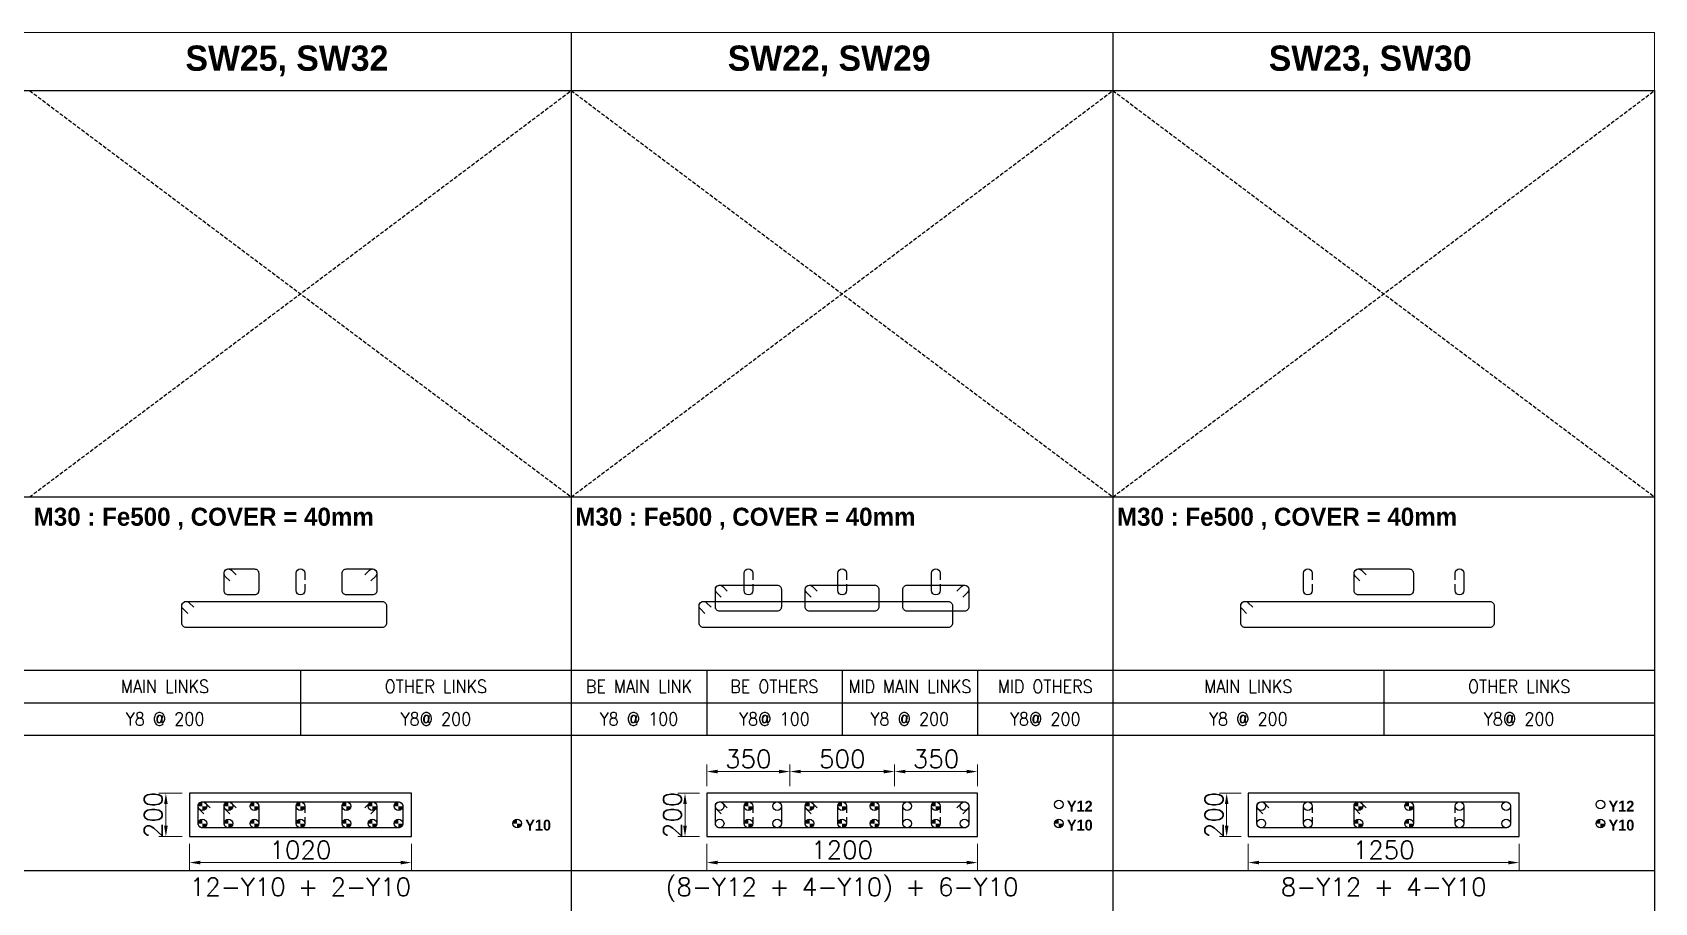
# Model space of a CAD drawing. Header units: millimetres. Extents: x -28707963 to -28231469, y 696001 to 896471.
# Drawn here: x -28267997 to -28245536, y 874679 to 886726 of the extents above; entities that cross this region are included whole.
import ezdxf
from ezdxf.enums import TextEntityAlignment as Align

# ---------------------------------------------------------------- set-up
doc = ezdxf.new("R2010")
doc.units = ezdxf.units.MM
doc.header["$MEASUREMENT"] = 0
doc.header["$PDMODE"] = 34
doc.header["$PDSIZE"] = -8
doc.linetypes.add('DASHED2', pattern=[0.375, 0.25, -0.125])
doc.layers.get('0').update_dxf_attribs({"lineweight": 5})
for name, color, linetype in [('04 NORMAL TEXT.', 4, 'Continuous'), ('09 COL TEXT-SCH', 2, 'Continuous'), ('14 REINF', 6, 'Continuous'), ('22 TABLE FRAME', 5, 'Continuous'), ('23 STIRRUPS', 5, 'Continuous'), ('HT', 8, 'Continuous'), ('SUB TITLE', 3, 'Continuous'), ('TEXT', 4, 'Continuous')]:
    doc.layers.add(name, color=color, linetype=linetype)
doc.layers.add('19 COLUMN', color=1, linetype='Continuous', lineweight=25)
doc.styles.add('adani bold', font='')
doc.styles.add('ROMANS', font='simplex.shx')
doc.styles.get('adani bold').set_extended_font_data('Adani Bold', bold=True)
doc.dimstyles.new('D 50', dxfattribs={"dimscale": 100, "dimtxt": 3, "dimasz": 1.5, "dimexe": 1, "dimexo": 1, "dimgap": 0.5, "dimtad": 1, "dimdec": 0, "dimdsep": 46, "dimtxsty": 'ROMANS', "dimcen": 2.5, "dimclrd": 5, "dimclre": 5, "dimclrt": 4, "dimadec": 0, "dimazin": 0, "dimtfac": 1, "dimtdec": 0, "dimtmove": 0, "dimatfit": 3, "dimfxl": 1, "dimlwd": 0, "dimlwe": 0, "dimarcsym": 0})

# ---------------------------------------------------------------- blocks, each defined once
blk = doc.blocks.new('*D869')
at = {"color": 5, "lineweight": 0, "transparency": 16777216}
for p, q in [((-28265824, 875493), (-28265824, 875133)), ((-28262749, 875493), (-28262749, 875133)), ((-28265674, 875233), (-28262899, 875233))]:
    blk.add_line(p, q, dxfattribs=at)
at = {"color": 5, "transparency": 16777216}
for points in [[(-28265674, 875258), (-28265674, 875208), (-28265824, 875233)], [(-28262899, 875208), (-28262899, 875258), (-28262749, 875233)]]:
    blk.add_solid(points, dxfattribs=at)
at = {"layer": 'Defpoints', "color": 0, "transparency": 16777216}
for p in [(-28265824, 875593), (-28262749, 875593), (-28262749, 875233)]:
    blk.add_point(p, dxfattribs=at)
at = {"color": 4, "transparency": 16777216, "insert": (-28264286, 875408), "char_height": 250, "attachment_point": 5, "style": 'ROMANS'}
blk.add_mtext('{\\Fsimplex.shx|c1;1020}', dxfattribs=at)
blk = doc.blocks.new('*D878')
at = {"color": 5, "lineweight": 0, "transparency": 16777216}
for p, q in [((-28251161, 875493), (-28251161, 875133)), ((-28247411, 875493), (-28247411, 875133)), ((-28251011, 875233), (-28247561, 875233))]:
    blk.add_line(p, q, dxfattribs=at)
at = {"color": 5, "transparency": 16777216}
for points in [[(-28251011, 875258), (-28251011, 875208), (-28251161, 875233)], [(-28247561, 875208), (-28247561, 875258), (-28247411, 875233)]]:
    blk.add_solid(points, dxfattribs=at)
at = {"layer": 'Defpoints', "color": 0, "transparency": 16777216}
for p in [(-28251161, 875593), (-28247411, 875593), (-28247411, 875233)]:
    blk.add_point(p, dxfattribs=at)
at = {"color": 4, "transparency": 16777216, "insert": (-28249286, 875408), "char_height": 250, "attachment_point": 5, "style": 'ROMANS'}
blk.add_mtext('1250', dxfattribs=at)
blk = doc.blocks.new('*D879')
at = {"color": 5, "lineweight": 0, "transparency": 16777216}
for p, q in [((-28251261, 876193), (-28251561, 876193)), ((-28251461, 875743), (-28251461, 876043)), ((-28251261, 875593), (-28251561, 875593))]:
    blk.add_line(p, q, dxfattribs=at)
at = {"color": 5, "transparency": 16777216}
for points in [[(-28251436, 876043), (-28251486, 876043), (-28251461, 876193)], [(-28251486, 875743), (-28251436, 875743), (-28251461, 875593)]]:
    blk.add_solid(points, dxfattribs=at)
at = {"layer": 'Defpoints', "color": 0, "transparency": 16777216}
for p in [(-28251461, 876193), (-28251161, 876193), (-28251161, 875593)]:
    blk.add_point(p, dxfattribs=at)
at = {"color": 4, "transparency": 16777216, "insert": (-28251636, 875893), "char_height": 250, "attachment_point": 5, "rotation": 90, "style": 'ROMANS'}
blk.add_mtext('200', dxfattribs=at)
blk = doc.blocks.new('*D883')
at = {"color": 5, "lineweight": 0, "transparency": 16777216}
for p, q in [((-28265924, 876193), (-28266249, 876193)), ((-28266149, 875743), (-28266149, 876043)), ((-28265924, 875593), (-28266249, 875593))]:
    blk.add_line(p, q, dxfattribs=at)
at = {"color": 5, "transparency": 16777216}
for points in [[(-28266124, 876043), (-28266174, 876043), (-28266149, 876193)], [(-28266174, 875743), (-28266124, 875743), (-28266149, 875593)]]:
    blk.add_solid(points, dxfattribs=at)
at = {"layer": 'Defpoints', "color": 0, "transparency": 16777216}
for p in [(-28266149, 876193), (-28265824, 876193), (-28265824, 875593)]:
    blk.add_point(p, dxfattribs=at)
at = {"color": 4, "transparency": 16777216, "insert": (-28266324, 875893), "char_height": 250, "attachment_point": 5, "rotation": 90, "style": 'ROMANS'}
blk.add_mtext('200', dxfattribs=at)
blk = doc.blocks.new('*D887')
at = {"color": 5, "lineweight": 0, "transparency": 16777216}
for p, q in [((-28258761, 876193), (-28259061, 876193)), ((-28258961, 875743), (-28258961, 876043)), ((-28258761, 875593), (-28259061, 875593))]:
    blk.add_line(p, q, dxfattribs=at)
at = {"color": 5, "transparency": 16777216}
for points in [[(-28258936, 876043), (-28258986, 876043), (-28258961, 876193)], [(-28258986, 875743), (-28258936, 875743), (-28258961, 875593)]]:
    blk.add_solid(points, dxfattribs=at)
at = {"layer": 'Defpoints', "color": 0, "transparency": 16777216}
for p in [(-28258961, 876193), (-28258661, 876193), (-28258661, 875593)]:
    blk.add_point(p, dxfattribs=at)
at = {"color": 4, "transparency": 16777216, "insert": (-28259136, 875893), "char_height": 250, "attachment_point": 5, "rotation": 90, "style": 'ROMANS'}
blk.add_mtext('200', dxfattribs=at)
blk = doc.blocks.new('*D896')
at = {"color": 5, "lineweight": 0, "transparency": 16777216}
for p, q in [((-28258661, 875493), (-28258661, 875133)), ((-28254911, 875493), (-28254911, 875133)), ((-28258511, 875233), (-28255061, 875233))]:
    blk.add_line(p, q, dxfattribs=at)
at = {"color": 5, "transparency": 16777216}
for points in [[(-28258511, 875258), (-28258511, 875208), (-28258661, 875233)], [(-28255061, 875208), (-28255061, 875258), (-28254911, 875233)]]:
    blk.add_solid(points, dxfattribs=at)
at = {"layer": 'Defpoints', "color": 0, "transparency": 16777216}
for p in [(-28258661, 875593), (-28254911, 875593), (-28254911, 875233)]:
    blk.add_point(p, dxfattribs=at)
at = {"color": 4, "transparency": 16777216, "insert": (-28256786, 875408), "char_height": 250, "attachment_point": 5, "style": 'ROMANS'}
blk.add_mtext('1200', dxfattribs=at)
blk = doc.blocks.new('*D897')
at = {"color": 5, "lineweight": 0, "transparency": 16777216}
for p, q in [((-28258661, 876293), (-28258661, 876593)), ((-28258511, 876493), (-28257658, 876493)), ((-28257508, 876293), (-28257508, 876593))]:
    blk.add_line(p, q, dxfattribs=at)
at = {"color": 5, "transparency": 16777216}
for points in [[(-28258511, 876518), (-28258511, 876468), (-28258661, 876493)], [(-28257658, 876468), (-28257658, 876518), (-28257508, 876493)]]:
    blk.add_solid(points, dxfattribs=at)
at = {"layer": 'Defpoints', "color": 0, "transparency": 16777216}
for p in [(-28257508, 876493), (-28258661, 876193), (-28257508, 876193)]:
    blk.add_point(p, dxfattribs=at)
at = {"color": 4, "transparency": 16777216, "insert": (-28258085, 876668), "char_height": 250, "attachment_point": 5, "style": 'ROMANS'}
blk.add_mtext('350', dxfattribs=at)
blk = doc.blocks.new('*D898')
at = {"color": 5, "lineweight": 0, "transparency": 16777216}
for p, q in [((-28257508, 876293), (-28257508, 876593)), ((-28257358, 876493), (-28256208, 876493)), ((-28256058, 876293), (-28256058, 876593))]:
    blk.add_line(p, q, dxfattribs=at)
at = {"color": 5, "transparency": 16777216}
for points in [[(-28257358, 876518), (-28257358, 876468), (-28257508, 876493)], [(-28256208, 876468), (-28256208, 876518), (-28256058, 876493)]]:
    blk.add_solid(points, dxfattribs=at)
at = {"layer": 'Defpoints', "color": 0, "transparency": 16777216}
for p in [(-28256058, 876493), (-28257508, 876193), (-28256058, 876193)]:
    blk.add_point(p, dxfattribs=at)
at = {"color": 4, "transparency": 16777216, "insert": (-28256783, 876668), "char_height": 250, "attachment_point": 5, "style": 'ROMANS'}
blk.add_mtext('500', dxfattribs=at)
blk = doc.blocks.new('*D899')
at = {"color": 5, "lineweight": 0, "transparency": 16777216}
for p, q in [((-28256058, 876293), (-28256058, 876593)), ((-28255908, 876493), (-28255061, 876493)), ((-28254911, 876293), (-28254911, 876593))]:
    blk.add_line(p, q, dxfattribs=at)
at = {"color": 5, "transparency": 16777216}
for points in [[(-28255908, 876518), (-28255908, 876468), (-28256058, 876493)], [(-28255061, 876468), (-28255061, 876518), (-28254911, 876493)]]:
    blk.add_solid(points, dxfattribs=at)
at = {"layer": 'Defpoints', "color": 0, "transparency": 16777216}
for p in [(-28254911, 876493), (-28256058, 876193), (-28254911, 876193)]:
    blk.add_point(p, dxfattribs=at)
at = {"color": 4, "transparency": 16777216, "insert": (-28255485, 876668), "char_height": 250, "attachment_point": 5, "style": 'ROMANS'}
blk.add_mtext('350', dxfattribs=at)

msp = doc.modelspace()

# ---------------------------------------------------------------- hatches: boundary and pattern name
at = {"layer": '14 REINF'}
h = msp.add_hatch(color=6, dxfattribs=at)
edge = h.paths.add_edge_path(flags=0)
edge.add_line((-28265703.6, 876013.4), (-28265643.6, 876013.4))
edge.add_line((-28265643.6, 876013.4), (-28265643.6, 876073.4))
edge.add_arc((-28265643.6, 876013.4), 60, 90, 180)
edge = h.paths.add_edge_path(flags=0)
edge.add_line((-28265583.6, 876013.4), (-28265643.6, 876013.4))
edge.add_line((-28265643.6, 876013.4), (-28265643.6, 875953.4))
edge.add_arc((-28265643.6, 876013.4), 60, 270, 360)
h = msp.add_hatch(color=6, dxfattribs=at)
edge = h.paths.add_edge_path(flags=0)
edge.add_line((-28265343.6, 876013.4), (-28265283.6, 876013.4))
edge.add_line((-28265283.6, 876013.4), (-28265283.6, 876073.4))
edge.add_arc((-28265283.6, 876013.4), 60, 90, 180)
edge = h.paths.add_edge_path(flags=0)
edge.add_line((-28265223.6, 876013.4), (-28265283.6, 876013.4))
edge.add_line((-28265283.6, 876013.4), (-28265283.6, 875953.4))
edge.add_arc((-28265283.6, 876013.4), 60, 270, 360)
h = msp.add_hatch(color=6, dxfattribs=at)
edge = h.paths.add_edge_path(flags=0)
edge.add_line((-28264983.6, 876013.4), (-28264923.6, 876013.4))
edge.add_line((-28264923.6, 876013.4), (-28264923.6, 876073.4))
edge.add_arc((-28264923.6, 876013.4), 60, 90, 180)
edge = h.paths.add_edge_path(flags=0)
edge.add_line((-28264863.6, 876013.4), (-28264923.6, 876013.4))
edge.add_line((-28264923.6, 876013.4), (-28264923.6, 875953.4))
edge.add_arc((-28264923.6, 876013.4), 60, 270, 360)
h = msp.add_hatch(color=6, dxfattribs=at)
edge = h.paths.add_edge_path(flags=0)
edge.add_line((-28264346.1, 876013.4), (-28264286.1, 876013.4))
edge.add_line((-28264286.1, 876013.4), (-28264286.1, 876073.4))
edge.add_arc((-28264286.1, 876013.4), 60, 90, 180)
edge = h.paths.add_edge_path(flags=0)
edge.add_line((-28264226.1, 876013.4), (-28264286.1, 876013.4))
edge.add_line((-28264286.1, 876013.4), (-28264286.1, 875953.4))
edge.add_arc((-28264286.1, 876013.4), 60, 270, 360)
h = msp.add_hatch(color=6, dxfattribs=at)
edge = h.paths.add_edge_path(flags=0)
edge.add_line((-28263708.6, 876013.4), (-28263648.6, 876013.4))
edge.add_line((-28263648.6, 876013.4), (-28263648.6, 876073.4))
edge.add_arc((-28263648.6, 876013.4), 60, 90, 180)
edge = h.paths.add_edge_path(flags=0)
edge.add_line((-28263588.6, 876013.4), (-28263648.6, 876013.4))
edge.add_line((-28263648.6, 876013.4), (-28263648.6, 875953.4))
edge.add_arc((-28263648.6, 876013.4), 60, 270, 360)
h = msp.add_hatch(color=6, dxfattribs=at)
edge = h.paths.add_edge_path(flags=0)
edge.add_line((-28263348.6, 876013.4), (-28263288.6, 876013.4))
edge.add_line((-28263288.6, 876013.4), (-28263288.6, 876073.4))
edge.add_arc((-28263288.6, 876013.4), 60, 90, 180)
edge = h.paths.add_edge_path(flags=0)
edge.add_line((-28263228.6, 876013.4), (-28263288.6, 876013.4))
edge.add_line((-28263288.6, 876013.4), (-28263288.6, 875953.4))
edge.add_arc((-28263288.6, 876013.4), 60, 270, 360)
h = msp.add_hatch(color=6, dxfattribs=at)
edge = h.paths.add_edge_path(flags=0)
edge.add_line((-28262988.6, 876013.4), (-28262928.6, 876013.4))
edge.add_line((-28262928.6, 876013.4), (-28262928.6, 876073.4))
edge.add_arc((-28262928.6, 876013.4), 60, 90, 180)
edge = h.paths.add_edge_path(flags=0)
edge.add_line((-28262868.6, 876013.4), (-28262928.6, 876013.4))
edge.add_line((-28262928.6, 876013.4), (-28262928.6, 875953.4))
edge.add_arc((-28262928.6, 876013.4), 60, 270, 360)
h = msp.add_hatch(color=6, dxfattribs=at)
edge = h.paths.add_edge_path(flags=0)
edge.add_line((-28258143.6, 876013.4), (-28258083.6, 876013.4))
edge.add_line((-28258083.6, 876013.4), (-28258083.6, 876073.4))
edge.add_arc((-28258083.6, 876013.4), 60, 90, 180)
edge = h.paths.add_edge_path(flags=0)
edge.add_line((-28258023.6, 876013.4), (-28258083.6, 876013.4))
edge.add_line((-28258083.6, 876013.4), (-28258083.6, 875953.4))
edge.add_arc((-28258083.6, 876013.4), 60, 270, 360)
h = msp.add_hatch(color=6, dxfattribs=at)
edge = h.paths.add_edge_path(flags=0)
edge.add_line((-28257296.1, 876013.4), (-28257236.1, 876013.4))
edge.add_line((-28257236.1, 876013.4), (-28257236.1, 876073.4))
edge.add_arc((-28257236.1, 876013.4), 60, 90, 180)
edge = h.paths.add_edge_path(flags=0)
edge.add_line((-28257176.1, 876013.4), (-28257236.1, 876013.4))
edge.add_line((-28257236.1, 876013.4), (-28257236.1, 875953.4))
edge.add_arc((-28257236.1, 876013.4), 60, 270, 360)
h = msp.add_hatch(color=6, dxfattribs=at)
edge = h.paths.add_edge_path(flags=0)
edge.add_line((-28256846.1, 876013.4), (-28256786.1, 876013.4))
edge.add_line((-28256786.1, 876013.4), (-28256786.1, 876073.4))
edge.add_arc((-28256786.1, 876013.4), 60, 90, 180)
edge = h.paths.add_edge_path(flags=0)
edge.add_line((-28256726.1, 876013.4), (-28256786.1, 876013.4))
edge.add_line((-28256786.1, 876013.4), (-28256786.1, 875953.4))
edge.add_arc((-28256786.1, 876013.4), 60, 270, 360)
h = msp.add_hatch(color=6, dxfattribs=at)
edge = h.paths.add_edge_path(flags=0)
edge.add_line((-28256396.1, 876013.4), (-28256336.1, 876013.4))
edge.add_line((-28256336.1, 876013.4), (-28256336.1, 876073.4))
edge.add_arc((-28256336.1, 876013.4), 60, 90, 180)
edge = h.paths.add_edge_path(flags=0)
edge.add_line((-28256276.1, 876013.4), (-28256336.1, 876013.4))
edge.add_line((-28256336.1, 876013.4), (-28256336.1, 875953.4))
edge.add_arc((-28256336.1, 876013.4), 60, 270, 360)
h = msp.add_hatch(color=6, dxfattribs=at)
edge = h.paths.add_edge_path(flags=0)
edge.add_line((-28255548.6, 876013.4), (-28255488.6, 876013.4))
edge.add_line((-28255488.6, 876013.4), (-28255488.6, 876073.4))
edge.add_arc((-28255488.6, 876013.4), 60, 90, 180)
edge = h.paths.add_edge_path(flags=0)
edge.add_line((-28255428.6, 876013.4), (-28255488.6, 876013.4))
edge.add_line((-28255488.6, 876013.4), (-28255488.6, 875953.4))
edge.add_arc((-28255488.6, 876013.4), 60, 270, 360)
h = msp.add_hatch(color=6, dxfattribs=at)
edge = h.paths.add_edge_path(flags=0)
edge.add_line((-28249696.1, 876013.4), (-28249636.1, 876013.4))
edge.add_line((-28249636.1, 876013.4), (-28249636.1, 876073.4))
edge.add_arc((-28249636.1, 876013.4), 60, 90, 180)
edge = h.paths.add_edge_path(flags=0)
edge.add_line((-28249576.1, 876013.4), (-28249636.1, 876013.4))
edge.add_line((-28249636.1, 876013.4), (-28249636.1, 875953.4))
edge.add_arc((-28249636.1, 876013.4), 60, 270, 360)
h = msp.add_hatch(color=6, dxfattribs=at)
edge = h.paths.add_edge_path(flags=0)
edge.add_line((-28248996.1, 876013.4), (-28248936.1, 876013.4))
edge.add_line((-28248936.1, 876013.4), (-28248936.1, 876073.4))
edge.add_arc((-28248936.1, 876013.4), 60, 90, 180)
edge = h.paths.add_edge_path(flags=0)
edge.add_line((-28248876.1, 876013.4), (-28248936.1, 876013.4))
edge.add_line((-28248936.1, 876013.4), (-28248936.1, 875953.4))
edge.add_arc((-28248936.1, 876013.4), 60, 270, 360)
h = msp.add_hatch(color=6, dxfattribs=at)
edge = h.paths.add_edge_path(flags=0)
edge.add_line((-28265703.6, 875773.4), (-28265643.6, 875773.4))
edge.add_line((-28265643.6, 875773.4), (-28265643.6, 875833.4))
edge.add_arc((-28265643.6, 875773.4), 60, 90, 180)
edge = h.paths.add_edge_path(flags=0)
edge.add_line((-28265583.6, 875773.4), (-28265643.6, 875773.4))
edge.add_line((-28265643.6, 875773.4), (-28265643.6, 875713.4))
edge.add_arc((-28265643.6, 875773.4), 60, 270, 360)
h = msp.add_hatch(color=6, dxfattribs=at)
edge = h.paths.add_edge_path(flags=0)
edge.add_line((-28265343.6, 875773.4), (-28265283.6, 875773.4))
edge.add_line((-28265283.6, 875773.4), (-28265283.6, 875833.4))
edge.add_arc((-28265283.6, 875773.4), 60, 90, 180)
edge = h.paths.add_edge_path(flags=0)
edge.add_line((-28265223.6, 875773.4), (-28265283.6, 875773.4))
edge.add_line((-28265283.6, 875773.4), (-28265283.6, 875713.4))
edge.add_arc((-28265283.6, 875773.4), 60, 270, 360)
h = msp.add_hatch(color=6, dxfattribs=at)
edge = h.paths.add_edge_path(flags=0)
edge.add_line((-28264983.6, 875773.4), (-28264923.6, 875773.4))
edge.add_line((-28264923.6, 875773.4), (-28264923.6, 875833.4))
edge.add_arc((-28264923.6, 875773.4), 60, 90, 180)
edge = h.paths.add_edge_path(flags=0)
edge.add_line((-28264863.6, 875773.4), (-28264923.6, 875773.4))
edge.add_line((-28264923.6, 875773.4), (-28264923.6, 875713.4))
edge.add_arc((-28264923.6, 875773.4), 60, 270, 360)
h = msp.add_hatch(color=6, dxfattribs=at)
edge = h.paths.add_edge_path(flags=0)
edge.add_line((-28264346.1, 875773.4), (-28264286.1, 875773.4))
edge.add_line((-28264286.1, 875773.4), (-28264286.1, 875833.4))
edge.add_arc((-28264286.1, 875773.4), 60, 90, 180)
edge = h.paths.add_edge_path(flags=0)
edge.add_line((-28264226.1, 875773.4), (-28264286.1, 875773.4))
edge.add_line((-28264286.1, 875773.4), (-28264286.1, 875713.4))
edge.add_arc((-28264286.1, 875773.4), 60, 270, 360)
h = msp.add_hatch(color=6, dxfattribs=at)
edge = h.paths.add_edge_path(flags=0)
edge.add_line((-28263708.6, 875773.4), (-28263648.6, 875773.4))
edge.add_line((-28263648.6, 875773.4), (-28263648.6, 875833.4))
edge.add_arc((-28263648.6, 875773.4), 60, 90, 180)
edge = h.paths.add_edge_path(flags=0)
edge.add_line((-28263588.6, 875773.4), (-28263648.6, 875773.4))
edge.add_line((-28263648.6, 875773.4), (-28263648.6, 875713.4))
edge.add_arc((-28263648.6, 875773.4), 60, 270, 360)
h = msp.add_hatch(color=6, dxfattribs=at)
edge = h.paths.add_edge_path(flags=0)
edge.add_line((-28263348.6, 875773.4), (-28263288.6, 875773.4))
edge.add_line((-28263288.6, 875773.4), (-28263288.6, 875833.4))
edge.add_arc((-28263288.6, 875773.4), 60, 90, 180)
edge = h.paths.add_edge_path(flags=0)
edge.add_line((-28263228.6, 875773.4), (-28263288.6, 875773.4))
edge.add_line((-28263288.6, 875773.4), (-28263288.6, 875713.4))
edge.add_arc((-28263288.6, 875773.4), 60, 270, 360)
h = msp.add_hatch(color=6, dxfattribs=at)
edge = h.paths.add_edge_path(flags=0)
edge.add_line((-28262988.6, 875773.4), (-28262928.6, 875773.4))
edge.add_line((-28262928.6, 875773.4), (-28262928.6, 875833.4))
edge.add_arc((-28262928.6, 875773.4), 60, 90, 180)
edge = h.paths.add_edge_path(flags=0)
edge.add_line((-28262868.6, 875773.4), (-28262928.6, 875773.4))
edge.add_line((-28262928.6, 875773.4), (-28262928.6, 875713.4))
edge.add_arc((-28262928.6, 875773.4), 60, 270, 360)
h = msp.add_hatch(color=6, dxfattribs=at)
edge = h.paths.add_edge_path(flags=0)
edge.add_line((-28261346.1, 875773.4), (-28261286.1, 875773.4))
edge.add_line((-28261286.1, 875773.4), (-28261286.1, 875833.4))
edge.add_arc((-28261286.1, 875773.4), 60, 90, 180)
edge = h.paths.add_edge_path(flags=0)
edge.add_line((-28261226.1, 875773.4), (-28261286.1, 875773.4))
edge.add_line((-28261286.1, 875773.4), (-28261286.1, 875713.4))
edge.add_arc((-28261286.1, 875773.4), 60, 270, 360)
h = msp.add_hatch(color=6, dxfattribs=at)
edge = h.paths.add_edge_path(flags=0)
edge.add_line((-28258143.6, 875773.4), (-28258083.6, 875773.4))
edge.add_line((-28258083.6, 875773.4), (-28258083.6, 875833.4))
edge.add_arc((-28258083.6, 875773.4), 60, 90, 180)
edge = h.paths.add_edge_path(flags=0)
edge.add_line((-28258023.6, 875773.4), (-28258083.6, 875773.4))
edge.add_line((-28258083.6, 875773.4), (-28258083.6, 875713.4))
edge.add_arc((-28258083.6, 875773.4), 60, 270, 360)
h = msp.add_hatch(color=6, dxfattribs=at)
edge = h.paths.add_edge_path(flags=0)
edge.add_line((-28257296.1, 875773.4), (-28257236.1, 875773.4))
edge.add_line((-28257236.1, 875773.4), (-28257236.1, 875833.4))
edge.add_arc((-28257236.1, 875773.4), 60, 90, 180)
edge = h.paths.add_edge_path(flags=0)
edge.add_line((-28257176.1, 875773.4), (-28257236.1, 875773.4))
edge.add_line((-28257236.1, 875773.4), (-28257236.1, 875713.4))
edge.add_arc((-28257236.1, 875773.4), 60, 270, 360)
h = msp.add_hatch(color=6, dxfattribs=at)
edge = h.paths.add_edge_path(flags=0)
edge.add_line((-28256846.1, 875773.4), (-28256786.1, 875773.4))
edge.add_line((-28256786.1, 875773.4), (-28256786.1, 875833.4))
edge.add_arc((-28256786.1, 875773.4), 60, 90, 180)
edge = h.paths.add_edge_path(flags=0)
edge.add_line((-28256726.1, 875773.4), (-28256786.1, 875773.4))
edge.add_line((-28256786.1, 875773.4), (-28256786.1, 875713.4))
edge.add_arc((-28256786.1, 875773.4), 60, 270, 360)
h = msp.add_hatch(color=6, dxfattribs=at)
edge = h.paths.add_edge_path(flags=0)
edge.add_line((-28256396.1, 875773.4), (-28256336.1, 875773.4))
edge.add_line((-28256336.1, 875773.4), (-28256336.1, 875833.4))
edge.add_arc((-28256336.1, 875773.4), 60, 90, 180)
edge = h.paths.add_edge_path(flags=0)
edge.add_line((-28256276.1, 875773.4), (-28256336.1, 875773.4))
edge.add_line((-28256336.1, 875773.4), (-28256336.1, 875713.4))
edge.add_arc((-28256336.1, 875773.4), 60, 270, 360)
h = msp.add_hatch(color=6, dxfattribs=at)
edge = h.paths.add_edge_path(flags=0)
edge.add_line((-28255548.6, 875773.4), (-28255488.6, 875773.4))
edge.add_line((-28255488.6, 875773.4), (-28255488.6, 875833.4))
edge.add_arc((-28255488.6, 875773.4), 60, 90, 180)
edge = h.paths.add_edge_path(flags=0)
edge.add_line((-28255428.6, 875773.4), (-28255488.6, 875773.4))
edge.add_line((-28255488.6, 875773.4), (-28255488.6, 875713.4))
edge.add_arc((-28255488.6, 875773.4), 60, 270, 360)
h = msp.add_hatch(color=6, dxfattribs=at)
edge = h.paths.add_edge_path(flags=0)
edge.add_line((-28253846.1, 875773.4), (-28253786.1, 875773.4))
edge.add_line((-28253786.1, 875773.4), (-28253786.1, 875833.4))
edge.add_arc((-28253786.1, 875773.4), 60, 90, 180)
edge = h.paths.add_edge_path(flags=0)
edge.add_line((-28253726.1, 875773.4), (-28253786.1, 875773.4))
edge.add_line((-28253786.1, 875773.4), (-28253786.1, 875713.4))
edge.add_arc((-28253786.1, 875773.4), 60, 270, 360)
h = msp.add_hatch(color=6, dxfattribs=at)
edge = h.paths.add_edge_path(flags=0)
edge.add_line((-28249696.1, 875773.4), (-28249636.1, 875773.4))
edge.add_line((-28249636.1, 875773.4), (-28249636.1, 875833.4))
edge.add_arc((-28249636.1, 875773.4), 60, 90, 180)
edge = h.paths.add_edge_path(flags=0)
edge.add_line((-28249576.1, 875773.4), (-28249636.1, 875773.4))
edge.add_line((-28249636.1, 875773.4), (-28249636.1, 875713.4))
edge.add_arc((-28249636.1, 875773.4), 60, 270, 360)
h = msp.add_hatch(color=6, dxfattribs=at)
edge = h.paths.add_edge_path(flags=0)
edge.add_line((-28248996.1, 875773.4), (-28248936.1, 875773.4))
edge.add_line((-28248936.1, 875773.4), (-28248936.1, 875833.4))
edge.add_arc((-28248936.1, 875773.4), 60, 90, 180)
edge = h.paths.add_edge_path(flags=0)
edge.add_line((-28248876.1, 875773.4), (-28248936.1, 875773.4))
edge.add_line((-28248936.1, 875773.4), (-28248936.1, 875713.4))
edge.add_arc((-28248936.1, 875773.4), 60, 270, 360)
h = msp.add_hatch(color=6, dxfattribs=at)
edge = h.paths.add_edge_path(flags=0)
edge.add_line((-28246346.1, 875773.4), (-28246286.1, 875773.4))
edge.add_line((-28246286.1, 875773.4), (-28246286.1, 875833.4))
edge.add_arc((-28246286.1, 875773.4), 60, 90, 180)
edge = h.paths.add_edge_path(flags=0)
edge.add_line((-28246226.1, 875773.4), (-28246286.1, 875773.4))
edge.add_line((-28246286.1, 875773.4), (-28246286.1, 875713.4))
edge.add_arc((-28246286.1, 875773.4), 60, 270, 360)

# ---------------------------------------------------------------- linework, layer by layer
msp.add_lwpolyline([(-28334786.1, 885921.2), (-28245536.1, 885921.2), (-28245536.1, 886726.1), (-28334786.1, 886726.1)], close=True)
at = {"layer": '14 REINF', "color": 6}
for centre in [(-28265643.6, 876013.4), (-28265283.6, 876013.4), (-28264923.6, 876013.4), (-28264286.1, 876013.4), (-28263648.6, 876013.4), (-28263288.6, 876013.4), (-28262928.6, 876013.4), (-28258481.1, 876013.4), (-28258083.6, 876013.4), (-28257686.1, 876013.4), (-28257236.1, 876013.4), (-28256786.1, 876013.4), (-28256336.1, 876013.4), (-28255886.1, 876013.4), (-28255488.6, 876013.4), (-28255091.1, 876013.4), (-28253786.1, 876035.9), (-28250981.1, 876013.4), (-28250336.1, 876013.4), (-28249636.1, 876013.4), (-28248936.1, 876013.4), (-28248236.1, 876013.4), (-28247591.1, 876013.4), (-28246286.1, 876035.9), (-28265643.6, 875773.4), (-28265283.6, 875773.4), (-28264923.6, 875773.4), (-28264286.1, 875773.4), (-28263648.6, 875773.4), (-28263288.6, 875773.4), (-28262928.6, 875773.4), (-28261286.1, 875773.4), (-28258481.1, 875773.4), (-28258083.6, 875773.4), (-28257686.1, 875773.4), (-28257236.1, 875773.4), (-28256786.1, 875773.4), (-28256336.1, 875773.4), (-28255886.1, 875773.4), (-28255488.6, 875773.4), (-28255091.1, 875773.4), (-28253786.1, 875773.4), (-28250981.1, 875773.4), (-28250336.1, 875773.4), (-28249636.1, 875773.4), (-28248936.1, 875773.4), (-28248236.1, 875773.4), (-28247591.1, 875773.4), (-28246286.1, 875773.4)]:
    msp.add_circle(centre, 60, dxfattribs=at)
at = {"layer": '19 COLUMN', "color": 4}
for points in [[(-28262748.6, 876193.4), (-28265823.6, 876193.4)], [(-28265823.6, 876193.4), (-28265823.6, 875593.4)], [(-28262748.6, 875593.4), (-28262748.6, 876193.4)], [(-28254911.1, 876193.4), (-28258661.1, 876193.4)], [(-28258661.1, 876193.4), (-28258661.1, 875593.4)], [(-28254911.1, 875593.4), (-28254911.1, 876193.4)], [(-28247411.1, 876193.4), (-28251161.1, 876193.4)], [(-28251161.1, 876193.4), (-28251161.1, 875593.4)], [(-28247411.1, 875593.4), (-28247411.1, 876193.4)], [(-28265823.6, 875593.4), (-28262748.6, 875593.4)], [(-28258661.1, 875593.4), (-28254911.1, 875593.4)], [(-28251161.1, 875593.4), (-28247411.1, 875593.4)]]:
    msp.add_lwpolyline(points, dxfattribs=at)
at = {"layer": '22 TABLE FRAME', "color": 5, "linetype": 'Continuous'}
for p, q in [((-28260536.1, 886726.1), (-28260536.1, 863421.2)), ((-28253036.1, 886726.1), (-28253036.1, 863421.2)), ((-28275536.1, 885921.2), (-28245536.1, 885921.2)), ((-28245536.1, 885921.2), (-28245536.1, 863421.2)), ((-28275536.1, 880296.2), (-28245536.1, 880296.2)), ((-28275536.1, 877896.2), (-28245536.1, 877896.2)), ((-28264286.1, 877896.2), (-28264286.1, 876996.2)), ((-28258661.1, 877896.2), (-28258661.1, 876996.2)), ((-28256786.1, 877896.2), (-28256786.1, 876996.2)), ((-28254911.1, 877896.2), (-28254911.1, 876996.2)), ((-28249286.1, 877896.2), (-28249286.1, 876996.2)), ((-28275536.1, 877446.2), (-28245536.1, 877446.2)), ((-28275536.1, 876996.2), (-28245536.1, 876996.2)), ((-28275536.1, 875121.2), (-28245536.1, 875121.2))]:
    msp.add_line(p, q, dxfattribs=at)
at = {"layer": '23 STIRRUPS', "color": 5}
for points in [[(-28265262.4, 879132.3), (-28265326, 879195.9, -0.668178), (-28265283.6, 879298.4), (-28264923.6, 879298.4, -0.4142136), (-28264863.6, 879238.4), (-28264863.6, 878998.4, -0.4142136), (-28264923.6, 878938.4), (-28265283.6, 878938.4, -0.4142136), (-28265343.6, 878998.4), (-28265343.6, 879238.4, -0.6681793), (-28265241.2, 879280.8), (-28265177.5, 879217.1)], [(-28264226.1, 879088.4), (-28264226.1, 878998.4, -1), (-28264346.1, 878998.4), (-28264346.1, 879238.4, -1), (-28264226.1, 879238.4), (-28264226.1, 879148.4)], [(-28263394.7, 879217.1), (-28263331, 879280.8, -0.6681793), (-28263228.6, 879238.4), (-28263228.6, 878998.4, -0.4142136), (-28263288.6, 878938.4), (-28263648.6, 878938.4, -0.4142136), (-28263708.6, 878998.4), (-28263708.6, 879238.4, -0.4142136), (-28263648.6, 879298.4), (-28263288.6, 879298.4, -0.668178), (-28263246.2, 879195.9), (-28263309.8, 879132.3)], [(-28258023.6, 879088.4), (-28258023.6, 878998.4, -1), (-28258143.6, 878998.4), (-28258143.6, 879238.4, -1), (-28258023.6, 879238.4), (-28258023.6, 879148.4)], [(-28256726.1, 879088.4), (-28256726.1, 878998.4, -1), (-28256846.1, 878998.4), (-28256846.1, 879238.4, -1), (-28256726.1, 879238.4), (-28256726.1, 879148.4)], [(-28255428.6, 879088.4), (-28255428.6, 878998.4, -1), (-28255548.6, 878998.4), (-28255548.6, 879238.4, -1), (-28255428.6, 879238.4), (-28255428.6, 879148.4)], [(-28250276.1, 879088.4), (-28250276.1, 878998.4, -1), (-28250396.1, 878998.4), (-28250396.1, 879238.4, -1), (-28250276.1, 879238.4), (-28250276.1, 879148.4)], [(-28249614.9, 879132.3), (-28249678.6, 879195.9, -0.6683136), (-28249636.1, 879298.4), (-28248936.1, 879298.4, -0.4143234), (-28248876.1, 879238.4), (-28248876.1, 878998.4, -0.4143234), (-28248936.1, 878938.4), (-28249636.1, 878938.4, -0.4143234), (-28249696.1, 878998.4), (-28249696.1, 879238.4, -0.6681793), (-28249593.7, 879280.8), (-28249530.1, 879217.1)], [(-28248296.1, 879148.4), (-28248296.1, 879238.4, -1), (-28248176.1, 879238.4), (-28248176.1, 878998.4, -1), (-28248296.1, 878998.4), (-28248296.1, 879088.4)], [(-28258459.9, 878907.3), (-28258523.5, 878970.9, -0.668178), (-28258481.1, 879073.4), (-28257686.1, 879073.4, -0.4142136), (-28257626.1, 879013.4), (-28257626.1, 878773.4, -0.4142136), (-28257686.1, 878713.4), (-28258481.1, 878713.4, -0.4142136), (-28258541.1, 878773.4), (-28258541.1, 879013.4, -0.6681793), (-28258438.7, 879055.8), (-28258375, 878992.1)], [(-28257214.9, 878907.3), (-28257278.5, 878970.9, -0.668178), (-28257236.1, 879073.4), (-28256336.1, 879073.4, -0.4142136), (-28256276.1, 879013.4), (-28256276.1, 878773.4, -0.4142136), (-28256336.1, 878713.4), (-28257236.1, 878713.4, -0.4142136), (-28257296.1, 878773.4), (-28257296.1, 879013.4, -0.6681793), (-28257193.7, 879055.8), (-28257130, 878992.1)], [(-28255197.2, 878992.1), (-28255133.5, 879055.8, -0.6681793), (-28255031.1, 879013.4), (-28255031.1, 878773.4, -0.4142136), (-28255091.1, 878713.4), (-28255886.1, 878713.4, -0.4142136), (-28255946.1, 878773.4), (-28255946.1, 879013.4, -0.4142136), (-28255886.1, 879073.4), (-28255091.1, 879073.4, -0.668178), (-28255048.7, 878970.9), (-28255112.3, 878907.3)], [(-28265847.4, 878682.3), (-28265911, 878745.9, -0.668178), (-28265868.6, 878848.4), (-28263153.6, 878848.4, -0.4142136), (-28263093.6, 878788.4), (-28263093.6, 878548.4, -0.4142136), (-28263153.6, 878488.4), (-28265868.6, 878488.4, -0.4142136), (-28265928.6, 878548.4), (-28265928.6, 878788.4, -0.6681793), (-28265826.2, 878830.8), (-28265762.5, 878767.1)], [(-28258684.9, 878682.3), (-28258748.5, 878745.9, -0.668178), (-28258706.1, 878848.4), (-28255316.1, 878848.4, -0.4142136), (-28255256.1, 878788.4), (-28255256.1, 878548.4, -0.4142136), (-28255316.1, 878488.4), (-28258706.1, 878488.4, -0.4142136), (-28258766.1, 878548.4), (-28258766.1, 878788.4, -0.6681793), (-28258663.7, 878830.8), (-28258600, 878767.1)], [(-28251184.9, 878682.3), (-28251248.5, 878745.9, -0.668178), (-28251206.1, 878848.4), (-28247816.1, 878848.4, -0.4142136), (-28247756.1, 878788.4), (-28247756.1, 878548.4, -0.4142136), (-28247816.1, 878488.4), (-28251206.1, 878488.4, -0.4142136), (-28251266.1, 878548.4), (-28251266.1, 878788.4, -0.6681793), (-28251163.7, 878830.8), (-28251100, 878767.1)], [(-28265622.4, 875907.3), (-28265686, 875970.9, -0.668178), (-28265643.6, 876073.4), (-28262928.6, 876073.4, -0.4142136), (-28262868.6, 876013.4), (-28262868.6, 875773.4, -0.4142136), (-28262928.6, 875713.4), (-28265643.6, 875713.4, -0.4142136), (-28265703.6, 875773.4), (-28265703.6, 876013.4, -0.6681793), (-28265601.2, 876055.8), (-28265537.5, 875992.1)], [(-28265262.4, 875907.3), (-28265326, 875970.9, -0.668178), (-28265283.6, 876073.4), (-28264923.6, 876073.4, -0.4142136), (-28264863.6, 876013.4), (-28264863.6, 875773.4, -0.4142136), (-28264923.6, 875713.4), (-28265283.6, 875713.4, -0.4142136), (-28265343.6, 875773.4), (-28265343.6, 876013.4, -0.6681793), (-28265241.2, 876055.8), (-28265177.5, 875992.1)], [(-28264226.1, 875863.4), (-28264226.1, 875773.4, -1), (-28264346.1, 875773.4), (-28264346.1, 876013.4, -1), (-28264226.1, 876013.4), (-28264226.1, 875923.4)], [(-28263394.7, 875992.1), (-28263331, 876055.8, -0.6681793), (-28263228.6, 876013.4), (-28263228.6, 875773.4, -0.4142136), (-28263288.6, 875713.4), (-28263648.6, 875713.4, -0.4142136), (-28263708.6, 875773.4), (-28263708.6, 876013.4, -0.4142136), (-28263648.6, 876073.4), (-28263288.6, 876073.4, -0.668178), (-28263246.2, 875970.9), (-28263309.8, 875907.3)], [(-28258459.9, 875907.3), (-28258523.5, 875970.9, -0.668178), (-28258481.1, 876073.4), (-28255091.1, 876073.4, -0.4142136), (-28255031.1, 876013.4), (-28255031.1, 875773.4, -0.4142136), (-28255091.1, 875713.4), (-28258481.1, 875713.4, -0.4142136), (-28258541.1, 875773.4), (-28258541.1, 876013.4, -0.6681793), (-28258438.7, 876055.8), (-28258375, 875992.1)], [(-28258459.9, 875907.3), (-28258523.5, 875970.9, -0.668178), (-28258481.1, 876073.4), (-28257686.1, 876073.4, -0.4142136), (-28257626.1, 876013.4), (-28257626.1, 875773.4, -0.4142136), (-28257686.1, 875713.4), (-28258481.1, 875713.4, -0.4142136), (-28258541.1, 875773.4), (-28258541.1, 876013.4, -0.6681793), (-28258438.7, 876055.8), (-28258375, 875992.1)], [(-28258023.6, 875863.4), (-28258023.6, 875773.4, -1), (-28258143.6, 875773.4), (-28258143.6, 876013.4, -1), (-28258023.6, 876013.4), (-28258023.6, 875923.4)], [(-28257214.9, 875907.3), (-28257278.5, 875970.9, -0.668178), (-28257236.1, 876073.4), (-28256336.1, 876073.4, -0.4142136), (-28256276.1, 876013.4), (-28256276.1, 875773.4, -0.4142136), (-28256336.1, 875713.4), (-28257236.1, 875713.4, -0.4142136), (-28257296.1, 875773.4), (-28257296.1, 876013.4, -0.6681793), (-28257193.7, 876055.8), (-28257130, 875992.1)], [(-28256726.1, 875863.4), (-28256726.1, 875773.4, -1), (-28256846.1, 875773.4), (-28256846.1, 876013.4, -1), (-28256726.1, 876013.4), (-28256726.1, 875923.4)], [(-28255197.2, 875992.1), (-28255133.5, 876055.8, -0.6681793), (-28255031.1, 876013.4), (-28255031.1, 875773.4, -0.4142136), (-28255091.1, 875713.4), (-28255886.1, 875713.4, -0.4142136), (-28255946.1, 875773.4), (-28255946.1, 876013.4, -0.4142136), (-28255886.1, 876073.4), (-28255091.1, 876073.4, -0.668178), (-28255048.7, 875970.9), (-28255112.3, 875907.3)], [(-28255428.6, 875863.4), (-28255428.6, 875773.4, -1), (-28255548.6, 875773.4), (-28255548.6, 876013.4, -1), (-28255428.6, 876013.4), (-28255428.6, 875923.4)], [(-28250959.9, 875907.3), (-28251023.5, 875970.9, -0.668178), (-28250981.1, 876073.4), (-28247591.1, 876073.4, -0.4142136), (-28247531.1, 876013.4), (-28247531.1, 875773.4, -0.4142136), (-28247591.1, 875713.4), (-28250981.1, 875713.4, -0.4142136), (-28251041.1, 875773.4), (-28251041.1, 876013.4, -0.6681793), (-28250938.7, 876055.8), (-28250875, 875992.1)], [(-28250276.1, 875863.4), (-28250276.1, 875773.4, -1), (-28250396.1, 875773.4), (-28250396.1, 876013.4, -1), (-28250276.1, 876013.4), (-28250276.1, 875923.4)], [(-28249614.9, 875907.3), (-28249678.6, 875970.9, -0.6683136), (-28249636.1, 876073.4), (-28248936.1, 876073.4, -0.4143234), (-28248876.1, 876013.4), (-28248876.1, 875773.4, -0.4143234), (-28248936.1, 875713.4), (-28249636.1, 875713.4, -0.4143234), (-28249696.1, 875773.4), (-28249696.1, 876013.4, -0.6681793), (-28249593.7, 876055.8), (-28249530.1, 875992.1)], [(-28248296.1, 875923.4), (-28248296.1, 876013.4, -1), (-28248176.1, 876013.4), (-28248176.1, 875773.4, -1), (-28248296.1, 875773.4), (-28248296.1, 875863.4)]]:
    msp.add_lwpolyline(points, format="xyb", dxfattribs=at)
at = {"layer": 'HT', "linetype": 'DASHED2', "ltscale": 200}
for p, q in [((-28268036.1, 885921.2), (-28260536.1, 880296.2)), ((-28268036.1, 880296.2), (-28260536.1, 885921.2)), ((-28260536.1, 885921.2), (-28253036.1, 880296.2)), ((-28260536.1, 880296.2), (-28253036.1, 885921.2)), ((-28253036.1, 885921.2), (-28245536.1, 880296.2)), ((-28253036.1, 880296.2), (-28245536.1, 885921.2))]:
    msp.add_line(p, q, dxfattribs=at)

# ---------------------------------------------------------------- texts
at = {"layer": '04 NORMAL TEXT.', "color": 4, "style": 'ROMANS', "width": 0.9}
for s, p in [('MAIN LINKS', (-28266161.1, 877671.2)), ('OTHER LINKS', (-28262411.1, 877671.2)), ('BE MAIN LINK', (-28259598.6, 877671.2)), ('BE OTHERS', (-28257723.6, 877671.2)), ('MID MAIN LINKS', (-28255848.6, 877671.2)), ('MID OTHERS', (-28253973.6, 877671.2)), ('MAIN LINKS', (-28251161.1, 877671.2)), ('OTHER LINKS', (-28247411.1, 877671.2)), ('Y8 @ 200', (-28266161.1, 877221.2)), ('Y8@ 200', (-28262411.1, 877221.2)), ('Y8 @ 100', (-28259598.6, 877221.2)), ('Y8@ 100', (-28257723.6, 877221.2)), ('Y8 @ 200', (-28255848.6, 877221.2)), ('Y8@ 200', (-28253973.6, 877221.2)), ('Y8 @ 200', (-28251161.1, 877221.2)), ('Y8@ 200', (-28247411.1, 877221.2))]:
    msp.add_text(s, height=180, dxfattribs=at).set_placement(p, align=Align.MIDDLE_CENTER)
at = {"layer": '09 COL TEXT-SCH', "color": 3, "linetype": 'Continuous', "style": 'ROMANS'}
for s, p in [('(8-Y12 + 4-Y10) + 6-Y10', (-28256786.1, 874896.2)), ('12-Y10 + 2-Y10', (-28264286.1, 874896.2)), ('8-Y12 + 4-Y10', (-28249286.1, 874896.2))]:
    msp.add_text(s, height=250, dxfattribs=at).set_placement(p, align=Align.MIDDLE_CENTER)
at = {"layer": 'SUB TITLE', "style": 'adani bold'}
for s, p in [('SW25, SW32', (-28265877.8, 886195.3)), ('SW22, SW29', (-28258369.4, 886195.3)), ('SW23, SW30', (-28250877.8, 886195.3))]:
    msp.add_text(s, height=350, dxfattribs=at).set_placement(p)
at = {"layer": 'TEXT', "style": 'adani bold'}
for p in [(-28267979.8, 879896.2), (-28260479.8, 879896.2), (-28252979.8, 879896.2)]:
    msp.add_text('M30 : Fe500 , COVER = 40mm', height=250, dxfattribs=at).set_placement(p)
for s, p in [('Y12', (-28253673.6, 876013.7)), ('Y12', (-28246173.6, 876013.7)), ('Y10', (-28261173.6, 875751.2)), ('Y10', (-28253673.6, 875751.2)), ('Y10', (-28246173.6, 875751.2))]:
    msp.add_text(s, height=150, dxfattribs=at).set_placement(p, align=Align.MIDDLE_LEFT)

# ---------------------------------------------------------------- dimensions: what is measured, and where the dimension line sits
for p1, p2, distance, text, override, picture, middle in [((-28258661.1, 876193.4), (-28257508.4, 876193.4), 300, '350', {"dimtxt": 2.5, "dimtxsty": 'ROMANS'}, '*D897', (-28258084.8, 876668.4)), ((-28257508.4, 876193.4), (-28256058.4, 876193.4), 300, '500', {"dimtxt": 2.5, "dimtxsty": 'ROMANS'}, '*D898', (-28256783.4, 876668.4)), ((-28256058.4, 876193.4), (-28254911.1, 876193.4), 300, '350', {"dimtxt": 2.5, "dimtxsty": 'ROMANS'}, '*D899', (-28255484.7, 876668.4)), ((-28265823.6, 875593.4), (-28262748.6, 875593.4), -360, '{\\Fsimplex.shx|c1;1020}', {"dimtxt": 2.5, "dimtxsty": 'ROMANS'}, '*D869', (-28264286.1, 875408.4)), ((-28258661.1, 875593.4), (-28254911.1, 875593.4), -360, '1200', {"dimtxt": 2.5, "dimtxsty": 'ROMANS'}, '*D896', (-28256786.1, 875408.4)), ((-28251161.1, 875593.4), (-28247411.1, 875593.4), -360, '1250', {"dimtxt": 2.5}, '*D878', (-28249286.1, 875408.4))]:
    dim = msp.add_aligned_dim(p1=p1, p2=p2, distance=distance, text=text, dimstyle='D 50', override=override)
    dim.commit()
    dim.dimension.update_dxf_attribs({"geometry": picture, "text_midpoint": middle})
for base, p1, p2, override, picture, middle in [((-28266148.6, 876193.4), (-28265823.6, 875593.4), (-28265823.6, 876193.4), {"dimtxt": 2.5, "dimtxsty": 'ROMANS'}, '*D883', (-28266148.6, 875893.4)), ((-28258961.1, 876193.4), (-28258661.1, 875593.4), (-28258661.1, 876193.4), {"dimtxt": 2.5}, '*D887', (-28258961.1, 875893.4)), ((-28251461.1, 876193.4), (-28251161.1, 875593.4), (-28251161.1, 876193.4), {"dimtxt": 2.5}, '*D879', (-28251461.1, 875893.4))]:
    dim = msp.add_linear_dim(base=base, p1=p1, p2=p2, angle=90, text='200', dimstyle='D 50', override=override)
    dim.commit()
    dim.dimension.update_dxf_attribs({"geometry": picture, "text_midpoint": middle, "dimtype": 161})

doc.saveas('drawing.dxf')
